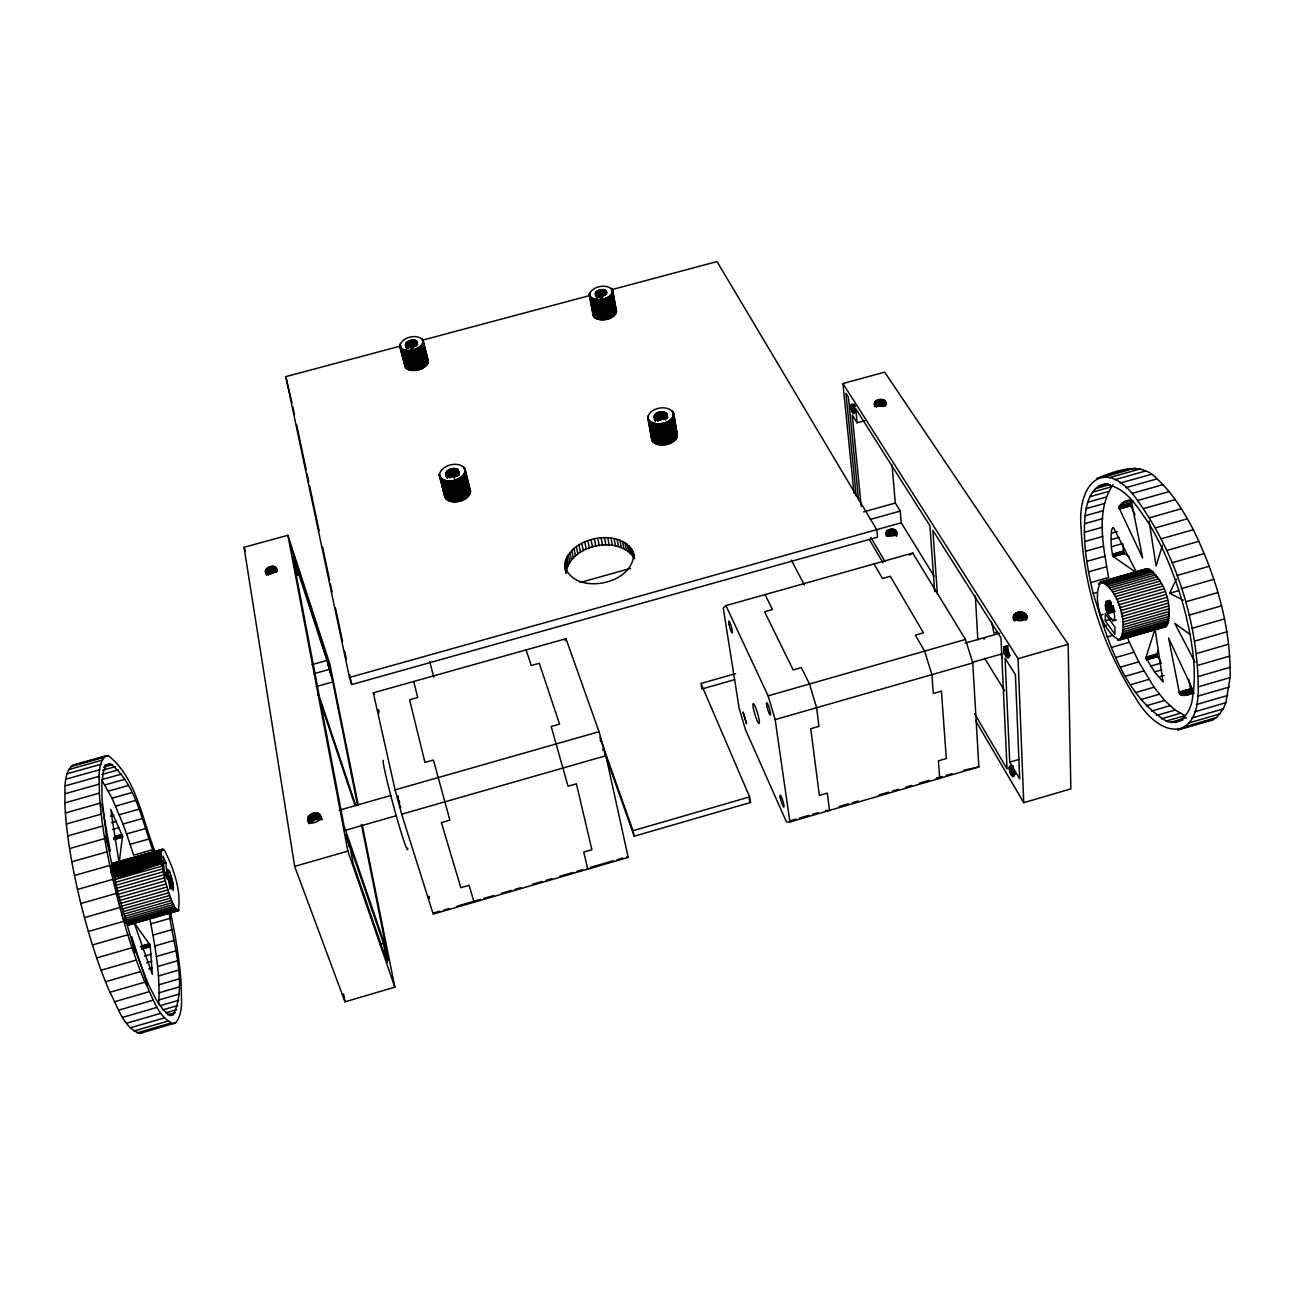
<?xml version="1.0" encoding="UTF-8"?>
<svg xmlns="http://www.w3.org/2000/svg" width="1295" height="1295" viewBox="0 0 1295 1295"><rect width="100%" height="100%" fill="white"/><g stroke="black" fill="none" stroke-linecap="round" stroke-linejoin="round"><path stroke-width="1.5" d="M589.274 294.807C593.515 303.289 610.868 299.922 612.956 291.035C608.601 282.65 591.475 285.985 589.274 294.807L593.175 315.559C597.901 323.637 618.055 319.606 615.918 309.473M1198.247 686.852C1197.373 620.823 1175.957 554.292 1137.593 500.501C1105.881 455.257 1076.793 482.29 1081.098 527.939C1083.834 588.011 1103.081 647.646 1135.747 698.134C1159.494 739.04 1199.478 743.459 1198.247 686.852L1230.088 677.593C1231.076 626.197 1215.697 575.514 1193.31 529.687C1183.63 511.25 1172.574 493.023 1157.034 478.907C1141.785 461.619 1118.556 469.955 1100.361 476.981M154.073 853.356C142.175 823.248 136.817 784.527 110.269 763.694L106.141 765.458L103.292 772.063L101.884 783.41L102.03 799.225L107.113 841.831L117.926 893.064L132.657 943.845L148.634 984.977L156.177 999.659L163.008 1009.614L168.852 1014.584L173.481 1014.535C187.726 984.459 172.931 944.168 169.143 912.538M119.399 861.143L122.475 836.165L110.69 809.326L118.816 861.191M1102.595 484.751C1124.675 484.233 1137.577 507.478 1148.746 523.261C1165.759 551.427 1177.543 582.523 1185.702 614.348C1192.096 641.624 1197.13 670.13 1192.485 698.102C1191.206 710.712 1180.975 727.353 1166.245 721.072C1122.911 694.201 1107.533 639.536 1093.223 593.482C1087.088 568.149 1082.604 541.925 1085.113 515.815C1086.456 502.848 1091.07 485.576 1106.383 483.683M170.665 913.185C175.634 936.787 179.681 960.647 181.219 984.734C180.879 997.215 184.068 1012.463 175.602 1022.904L173.303 1023.649C157.197 1016.947 152.664 996.26 144.894 982.16C132.932 953.428 123.915 923.562 116.259 893.42C108.213 860.479 101.431 827.052 99.326 793.139C99.99 781.095 96.186 765.054 105.866 755.843L108.23 755.6C136.169 777.405 142.142 819.071 154.672 850.653M175.003 907.73C168.609 895.654 165.42 882.154 162.701 868.848C162.765 864.785 157.456 847.966 164.433 850.265C173.514 868.297 181.575 890.766 178.257 910.693L128.755 924.921L125.146 922.056L175.003 907.73L178.257 910.693M158.589 1004.612C160.645 975.556 155.19 946.564 149.718 918.139M1090.665 582.588L1108.552 577.489C1103.745 547.494 1095.003 511.703 1113.053 484.573M1136.945 573.102L1113.506 556.753C1110.462 551.379 1110.009 526.434 1113.425 527.583L1136.039 571.354M632.915 551.006L634.275 558.177C618.638 534.398 570.399 544.337 566.125 572.681C556.64 537.036 629.321 522.257 634.631 558.776M1119.43 640.005C1129.515 625.275 1117.585 587.865 1100.75 581.843C1091.588 598.355 1102.304 632.009 1119.43 640.005L1164.998 626.909C1175.941 611.45 1164.124 574.98 1146.172 568.91L1100.75 581.843M1105.525 604.522C1106.966 594.745 1114.606 609.346 1114.218 613.296C1117.326 629.354 1103.874 612.227 1105.525 604.522L1111.191 602.903M307.627 819.249C307.676 813.082 319.914 809.796 320.723 816.935C320.189 820.253 316.789 822.276 313.698 822.746C309.197 825.044 305.102 814.701 309.052 823.636M1003.835 647.872C1005.843 642.887 1009.404 654.412 1008.999 656.921C1006.943 662.392 999.594 644.651 1007.607 646.788M1009.21 766.883C1011.33 762.933 1014.373 773.584 1014.147 776.029C1011.994 780.27 1005.26 763.84 1012.949 765.798M175.602 1022.904L139.844 1033.426C123.009 1027.599 117.877 1006.458 109.881 992.31C97.546 963.674 88.432 933.76 80.824 903.554C72.86 870.499 66.288 836.91 64.831 802.868C65.689 790.581 62.419 774.005 72.892 765.086L105.866 755.843M1119.042 506.944C1120.013 503.642 1130.422 496.438 1131.7 502.848L1142.595 557.902L1119.544 509C1117.067 502.573 1131.231 507.041 1132.801 500.55L1121.567 503.706M153.182 863.83L150.868 858.488L153.636 863.943L149.621 864.202L147.339 858.957L111.289 868.816L145.299 859.912L147.209 865.529L144.846 860.22L143.162 861.952L145.817 867.035L149.621 864.202L147.857 858.795L161.114 853.017L111.289 868.816L150.868 858.488L161.082 854.635L144.846 860.22L111.289 868.816L113.28 863.166L162.62 849.115M1013.516 616.064C1013.969 622.361 1025.834 622.328 1026.789 616.291C1025.106 608.958 1010.068 611.645 1013.661 620.143M265.394 570.949C266.398 576.34 276.11 573.572 276.612 568.91C274.718 563.147 262.108 568.052 266.382 573.863M1145.978 657.423L1155.027 628.949L1163.104 681.996L1154.541 671.895L1146.026 657.99L1156.921 654.266L1158.216 650.106M1177.624 730.121L1212.525 720.004L1216.572 717.527L1223.273 708.867L1225.847 702.716L1230.088 677.593M439.296 475.378C444.039 485.625 464.338 480.607 465.358 469.826C460.486 459.725 440.478 464.678 439.296 475.378L444.881 497.021C450.369 506.944 473.533 500.469 469.697 488.668M162.215 866.047L114.073 879.791L161.81 863.376L145.833 866.792L113.685 877.055L148.472 866.598C157.326 865.999 149.896 852.126 153.36 862.697M445.788 473.614C446.759 468.385 457.831 465.941 458.835 471.995C457.928 475.022 454.432 476.301 451.566 476.641C447.018 478.923 443.586 468.855 446.84 478.065M652.049 435.929C649.507 449.543 676.799 446.807 677.301 434.99L673.788 413.769C669.321 403.765 649.329 407.229 647.662 417.799C652 427.933 672.267 424.436 673.788 413.769M145.833 866.792L144.49 866.371L142.774 862.745L111.354 872.814L142.79 864.639L143.162 861.952L145.558 867.44L142.936 862.341L111.273 870.709L144.846 860.22L146.804 865.886L144.053 860.867L111.273 870.709L142.774 862.745L145.364 867.844L142.936 862.341M399.799 346.639C405.27 354.166 422.623 349.909 423.19 340.391C417.621 332.977 400.495 337.186 399.799 346.639L405.011 366.582C409.9 375.259 433.064 368.201 426.605 358.262M654.185 416.423C655.399 411.292 666.391 409.625 667.216 415.533C666.213 418.479 662.668 419.499 659.867 419.693C655.254 421.701 652.227 411.616 654.914 420.907M886.201 532.439C886.46 537.538 895.897 537.069 896.901 532.504C895.638 526.498 882.947 529.315 886.541 536.098M404.979 364.672L405.011 366.582M405.578 344.454C406.727 340.132 416.278 337.801 417.378 342.9C416.391 345.538 413.267 346.51 410.709 346.882C406.889 348.614 403.263 340.763 406.565 348.565M874.594 402.696C875.096 407.747 884.582 406.97 885.812 402.567C884.177 396.675 871.195 399.669 874.87 406.679M593.79 312.386L593.175 315.559M1162.392 545.357L1156.111 565.947L1149.086 521.011M595.376 292.913C595.376 298.287 605.348 296.587 606.966 292.605C605.995 286.6 591.75 290.145 596.088 296.733M565.122 640.717L565.98 638.71L373.316 692.825L395.088 789.869L401.66 814.199L433.194 914.108L628.188 857.403L605.882 755.746L599.035 731.707L565.98 638.71M318.003 695.124L317.89 692.356M1183.29 600.152L1169.612 593.272L1176.394 579.173M983.811 639.082L984.783 638.743M318.198 813.292L320.351 819.395L314.912 819.573L310.525 822.94L308.339 816.837M129.71 923.999L128.755 924.921M1014.519 620.904C1018.518 614.623 1029.153 624.789 1024.798 613.263M1144.44 570.172L1146.172 568.91M725.912 605.607L723.241 607.986L739.137 708.235L745.418 729.538L786.453 821.888L789.901 821.969L978.858 766.931L972.772 662.927L965.471 639.439L912.716 553.046L725.912 605.607L768.113 695.836L775.155 719.599L789.901 821.969M895.104 529.946L895.573 535.434L891.705 534.77L887.674 536.357L887.188 530.885M273.099 566.401C280.902 572.228 264.31 577.845 266.997 568.473M909.543 555.021L912.716 553.046M883.514 399.961C889.762 407.456 871.972 408.653 876.796 400.414M153.636 863.943L150.868 858.488L161.13 856.497L153.101 859.783L161.26 858.585L153.296 862.017L161.503 860.884L151.418 864.947L161.81 863.376L148.504 866.582L113.96 879.661M153.393 861.596L161.26 858.585L153.263 860.09M151.806 864.558L161.503 860.884L153.166 862.454M1130.632 468.499L1096.331 478.519M152.907 859.475L161.13 856.497L151.288 858.569M152.227 863.733L149.912 858.456L161.082 854.635L149.411 858.488L152.227 863.733L150.398 858.456L161.082 854.635L148.358 858.666L150.155 864.024L147.857 858.795M152.146 864.17L161.503 860.884L152.972 862.907M153.425 861.191L161.26 858.585L153.36 860.447M113.652 877.055L145.348 866.695L113.41 874.675L144.894 866.549M1187.305 695.091L1193.083 692.323L1193.019 690.235L1168.592 638.014L1179.276 692.226C1180.49 698.62 1190.753 693.731 1194.136 693.003M150.673 863.894L148.358 858.666L151.207 863.797L148.893 858.569L161.082 854.635M152.648 859.232L161.13 856.497L151.677 858.682L153.263 862.276M143.437 865.643L113.41 874.594L142.952 864.995L144.49 866.371L113.474 874.627M139.844 1033.426L142.353 1032.617M152.454 863.765L161.503 860.884L152.729 863.344M146.351 866.841L113.717 877.055L147.954 866.727M142.952 864.995L111.354 872.814L142.677 863.134L144.36 866.549M113.393 874.578L143.162 865.335M146.885 866.841L113.636 877.087L147.42 866.808M111.354 872.814L142.628 863.911L144.247 867.601L142.677 864.283L111.354 872.814L142.612 863.538M144.053 860.867L146.432 866.258L143.729 861.207L111.273 870.709L143.162 861.952M358.229 805.069L329.966 664.513L287.878 535.304L244.027 547.283L294.661 866.387L345.004 1001.812L394.845 987.178L362.211 824.866M975.799 720.959L1023.746 802.69L1070.835 788.882L1068.132 644.279L884.647 372.134L842.932 383.547L854.02 493.524M1179.276 692.226L1190.574 688.956L1188.68 679.276M114.251 1001.828L149.119 991.695M1179.308 692.436L1190.574 688.956M1179.373 692.647L1190.607 689.15M1179.437 692.857C1192.08 686.01 1198.442 692.954 1180.619 694.687M1179.502 693.068L1190.882 689.992M1179.664 693.472L1190.963 690.186M1179.761 693.667L1191.06 690.381M1179.858 693.845L1191.157 690.559M1179.955 694.007L1191.351 690.882M1180.15 694.298L1191.546 691.125M1180.344 694.509L1191.837 691.368M159.155 992.763L179.163 986.952M433.857 912.943L439.636 911.259M443.489 910.142L449.252 908.459M456.957 906.225L472.351 901.741M474.278 901.191L480.089 899.491M483.958 898.374L493.654 895.557M501.408 893.291L511.104 890.474M514.973 889.357L520.784 887.658M532.423 884.275L542.103 881.458M545.988 880.341L551.799 878.641M559.553 876.391L573.118 872.442M577.003 871.325L582.815 869.625M590.488 867.391L613.28 860.77M617.084 859.67L622.782 858.002M1146.205 705.791L1164.626 700.433L1175.099 710.048L1185.071 715.585L1166.245 721.072M1184.067 695.285L1193.537 692.534M118.525 1010.213L153.231 1000.112M1197.584 696.224L1229.295 687.014M158.977 999.934L179.099 994.074M1151.384 711.101L1169.903 705.71M790.177 820.803L795.778 819.168M799.501 818.084L808.825 815.364M812.564 814.28L818.149 812.645M838.998 806.575L848.549 803.79M852.385 802.69L858.116 801.006M879.143 794.887L888.71 792.103M892.53 790.986L898.261 789.319M905.917 787.101L911.648 785.417M919.288 783.2L928.855 780.416M936.528 778.182L942.323 776.482M946.192 775.365L952.003 773.665M963.593 770.298L978.858 766.931M160.289 1005.648L178.694 1000.29M1156.484 715.471L1175.099 710.048M122.653 1017.368L157.181 1007.316M1196.321 704.593L1227.87 695.399M379.678 944.476L383.433 943.375L349.634 844.923L353.26 863.83L387.254 962.444L383.433 943.375M1009.744 762.124L1019.683 778.878L1015.409 674.663L1005.082 658.232L1009.744 762.124L1019.052 759.42M163.105 1009.809L177.917 1005.503M1161.453 718.806L1180.182 713.351M126.602 1023.26L160.936 1013.24M1194.459 711.861L1225.847 702.716M165.614 1012.9L176.8 1009.647M1009.226 767.287L1012.965 766.203M1009.307 768.226L1013.046 767.126M1009.388 768.728L1013.127 767.644M167.816 1014.859L175.311 1012.674M1009.485 769.262L1013.224 768.178M1170.793 722.238L1186.479 717.689M1009.614 769.829L1013.337 768.744M169.71 1015.636L173.481 1014.535M1009.744 770.412L1013.483 769.311M1175.083 722.254L1182.869 720.004M130.342 1027.825L164.465 1017.87M1009.906 770.994L1013.645 769.894M1192.047 717.98L1223.273 708.867M1010.084 771.577L1013.807 770.493M1010.278 772.16L1014.001 771.075M1010.472 772.743L1014.212 771.658M1010.699 773.309L1014.422 772.225M1010.926 773.876L1014.649 772.775M1011.152 774.394L1014.891 773.309M133.806 1031.047L167.719 1021.14M1011.395 774.896L1015.118 773.811M1189.118 722.869L1220.165 713.804M1011.622 775.365L1015.361 774.264M136.979 1032.908L170.665 1023.066M1185.718 726.544L1216.572 717.527M1146.091 658.297L1157.034 655.14L1156.921 654.266M141.722 948.474L150.236 946.014L149.977 944.994L134.049 922.558L152.308 974.439L150.236 946.014M1146.172 658.621L1157.115 655.464L1160.579 661.373M141.786 948.798L150.285 946.354M141.835 949.122L150.333 946.661M1146.285 658.961L1157.228 655.788M1146.399 659.268L1157.341 656.112M154.817 945.997L174.372 940.364M1120.677 667.087L1138.726 661.875L1154.039 687.208L1164.626 700.433M1146.544 659.576L1157.487 656.403M1146.69 659.835L1157.633 656.678M144.392 956.147L151.207 954.172M1150.575 666.116L1161.55 662.943M101.042 970.263L136.299 960.064M1196.467 653.538L1228.631 644.23M156.339 956.519L175.974 950.838M1125.598 676.2L1143.695 670.956M146.724 962.752L151.855 961.279M1154.541 671.895L1161.874 669.774M148.828 968.887L152.26 967.883M105.462 981.756L140.605 971.574M157.537 966.556L177.253 960.841M1130.648 684.699L1148.811 679.422M1197.681 665.387L1229.764 656.096M1158.523 677.139L1164.043 675.537M634.194 836.23L633.012 830.694L749.659 796.894L750.55 802.495L634.194 836.23L604.49 752.379M158.427 975.993L178.224 970.246M1135.796 692.501L1154.039 687.208M109.881 992.31L144.894 982.16M1198.28 676.524L1230.25 667.249M158.961 984.767L178.856 978.971M1140.992 699.559L1159.333 694.233M1006.118 656.306L1009.89 655.221M1006.361 656.775L1010.149 655.691M122.426 911.874L170.616 898.05M1123.17 624.676L1169.255 611.45M121.455 914.804L171.523 900.43M1123.364 627.168L1169.417 613.943M294.661 866.387L347.886 851.106L287.878 535.304M842.932 383.547L1018.048 658.669L1068.132 644.279M124.336 916.423L172.445 902.615M1123.412 629.5L1169.434 616.274M173.32 904.557L123.349 918.916L124.255 920.615L174.177 906.273M1123.332 631.636L1169.304 618.427M1107.176 636.978L1112.551 635.424M1123.137 633.579L1169.061 620.386M88.351 931.477L123.786 921.295M1189.15 615.125L1221.46 605.833M1122.814 635.295L1168.673 622.102M125.987 923.206L175.78 908.896M1122.36 636.751L1168.171 623.591M126.764 924.08L176.492 909.786M1121.778 637.982L1167.54 624.821M127.509 924.662L179.05 909.802M1117.423 639.957L1166.795 625.793M128.173 924.938L178.694 910.385M1118.459 640.118L1165.937 626.489M150.9 923.853L170.357 918.252M1111.434 647.403L1129.386 642.239L1138.726 661.875M92.447 944.978L127.849 934.78M1192.177 628.253L1224.455 618.961M153.004 935.087L172.494 929.47M1115.95 657.455L1133.951 652.275M96.688 957.944L132.025 947.746M1194.621 641.122L1226.867 631.814M140.961 946.24L149.459 943.78M141.009 946.305L149.605 944.039M141.155 946.596L149.653 944.152M141.268 946.855L149.767 944.395M141.365 947.131L149.864 944.686M1145.994 657.196L1156.985 653.862M141.479 947.454L149.977 944.994M141.56 947.778L150.058 945.334M1145.994 657.698L1156.937 654.542M1146.026 657.99L1156.969 654.833M141.657 948.134L150.155 945.674M395.088 789.869L599.035 731.707M1108.747 586.263L1154.606 573.183M1110.042 587.93L1155.949 574.834M1093.223 593.482L1096.8 592.462M143.745 865.918L113.426 874.611L144.101 866.177M1111.353 589.84L1157.309 576.728M339.241 810.201L390.847 795.486M1112.648 591.961L1158.653 578.833M162.053 863.862L165.889 862.761L162.96 855.963L164.368 872.425L167.314 879.24L165.889 862.761M77.49 889.455L112.875 879.354M1176.977 575.498L1209.271 566.287M1113.927 594.259L1159.964 581.115M114.51 882.607L162.701 868.848M768.113 695.836L965.471 639.439M1115.157 596.736L1161.243 583.559M997.717 631.976L993.961 633.045L991.533 621.843M1106.108 601.463L1109.88 600.378M1105.849 602.013L1109.637 600.945M115.045 885.537L163.267 871.762M1116.355 599.342L1162.457 586.166M1105.671 602.725L1109.443 601.641M965.131 643.129L999.724 633.239M165.517 872.344L169.354 871.244L169.726 872.069L173.012 883.368L173.206 890.491L168.868 880.924L167.605 869.22L169.354 871.244M1105.558 603.567L1111.223 601.948M165.889 873.17L169.726 872.069M115.643 888.548L163.898 874.756M1105.558 605.526L1111.223 603.907M1117.472 602.078L1163.606 588.885M1105.671 606.594L1111.32 604.975M167.12 876.488L170.956 875.388M1105.833 607.743L1113.376 605.591M116.323 891.607L164.595 877.8M1118.54 604.894L1164.691 591.685M1106.059 608.925L1113.603 606.772M167.524 877.751L171.361 876.65M80.824 903.554L116.259 893.42M1106.351 610.139L1113.894 607.986M1181.509 588.577L1213.82 579.334M167.897 879.078L171.749 877.978M1169.612 593.272L1179.259 590.504M117.068 894.683L165.339 880.875M1106.691 611.37L1114.234 609.217M1119.511 607.76L1165.678 594.551M168.269 880.438L172.105 879.337M344.519 830.532L396.238 815.721M401.66 814.199L605.882 755.746M1107.095 612.584L1114.639 610.431M168.593 881.798L172.445 880.697M1099.52 615.416L1103.097 614.397M1107.533 613.781L1115.076 611.628M117.861 897.759L166.148 883.935M1120.402 610.673L1166.568 597.448M168.9 883.158L172.737 882.057M169.159 884.469L173.012 883.368M169.386 885.731L173.222 884.631M1003.949 646.788L1007.737 645.703M118.703 900.786L166.99 886.962M1003.884 647.095L1007.672 646.011M1121.179 613.587L1167.345 600.362M1003.852 647.468L1007.623 646.383M169.564 886.913L173.4 885.812M1003.835 648.326L1007.623 647.241M169.677 887.998L173.53 886.897M1003.868 648.811L1007.656 647.727M1003.933 649.345L1007.704 648.261M169.758 888.969L173.611 887.868M1004.013 649.896L1007.785 648.811M1105.315 620.823L1114.914 634.372L1114.93 627.168L1105.299 613.652L1105.315 620.823L1110.948 619.22M119.593 903.732L167.864 889.908M1121.858 616.469L1168.009 603.243M1004.111 650.478L1007.898 649.394M1004.24 651.061L1008.028 649.993M1004.386 651.676L1008.174 650.592M1112.648 620.969L1116.436 619.884M1004.564 652.291L1008.336 651.207M1004.742 652.907L1008.514 651.822M120.516 906.597L168.771 892.757M972.723 662.247L1003.479 653.425M1122.425 619.301L1168.559 606.06M84.466 917.621L119.901 907.455M775.155 719.599L972.772 662.927M1004.936 653.522L1008.724 652.437M1185.572 601.835L1217.915 592.576M1005.163 654.121L1008.934 653.036M1103.194 626.294L1106.772 625.258M1005.389 654.703L1009.161 653.619M1005.616 655.27L1009.404 654.185M121.455 909.317L169.694 895.476M1122.862 622.037L1168.98 608.812M1005.859 655.804L1009.647 654.72M121.552 774.07L101.56 779.687L112.034 798.189L122.976 824.041L142.466 818.521M1085.518 551.265L1103.502 546.166M112.503 829.512L119.286 827.602M1111.855 546.62L1122.749 543.528L1123.752 552.787L1129.143 556.915M69.574 848.581L104.701 838.61M1161.243 538.785L1193.31 529.687M115.206 836.262L122.038 834.53M115.336 836.635L122.102 834.708M115.401 836.829L122.167 834.919M113.83 837.719L122.232 835.113M122.976 824.041L126.586 833.931L146.027 828.411M1086.78 561.399L1104.732 556.3M1112.405 554.309L1123.267 551.039M113.879 837.946L122.329 835.534M1112.437 554.503L1123.315 551.411M113.928 838.156L122.394 835.744M1112.486 554.697L1123.364 551.621M114.025 838.561L122.426 835.955M1112.583 555.102L1123.412 551.816M114.057 838.755L122.507 836.36M1112.648 555.312L1123.526 552.22M114.09 839.111L122.523 836.538M1112.729 555.506L1123.607 552.415M114.106 839.419L122.556 836.878M1112.793 555.701L1123.671 552.609M114.106 839.646L122.572 837.137M1112.874 555.879L1123.85 552.965M1113.053 556.202L1123.93 553.111M1113.15 556.348L1124.125 553.386M1113.328 556.591L1124.384 553.661M126.586 833.931L130.131 844.34L149.54 838.82M1088.512 571.856L1106.416 566.773M71.824 861.806L107.064 851.786M1166.795 550.456L1198.943 541.31M735.689 673.61L700.951 683.485L749.659 796.894M734.621 679.665L701.906 688.972L701.275 685.314M152.972 849.633L133.595 855.153L130.131 844.34M112.746 863.393L163.154 849.212M1099.908 582.329L1147.176 568.683M112.276 863.911L161.762 849.811M1102.725 581.73L1148.276 568.748M116.469 863.069L144.846 854.991M148.634 853.907L154.299 852.288M158.087 851.22L163.753 849.601M1099.147 583.09L1140.668 571.257M111.904 864.72L161.454 850.588M1103.826 582.086L1149.442 569.088M74.479 875.485L109.8 865.416M1172.056 562.742L1204.285 553.564M1098.516 584.094L1102.288 583.025M111.613 865.805L161.244 851.673M1104.991 582.734L1150.656 569.703M111.402 867.181L161.114 853.017M1106.205 583.64L1151.935 570.609M1107.452 584.822L1153.262 571.759M104.944 784.916L124.838 779.315M1086.23 508.611L1104.538 503.447M1124.238 501.893L1129.888 500.307M64.831 802.868L99.326 793.139M1137.593 500.501L1169.142 491.614M108.44 791.115L128.237 785.531M1085.113 515.815L1103.356 510.667M1119.074 506.523L1130.389 503.108M1119.058 506.717L1130.244 503.561M1119.058 507.171L1130.227 503.787M1119.074 507.413L1130.227 504.014M1119.123 507.672L1130.26 504.273M1119.171 507.948L1130.292 504.532M1119.252 508.223L1130.438 505.066L1135.019 514.892M1119.333 508.498L1130.519 505.341M1119.43 508.757L1130.616 505.6M1119.544 509L1130.729 505.843M112.034 798.189L131.734 792.621M1084.498 523.747L1102.66 518.615M65.349 812.969L100.039 803.175M1143.598 508.595L1175.277 499.66M115.66 806.089L135.279 800.537M1084.352 532.358L1102.45 527.243M66.32 824.025L101.172 814.166M1149.571 517.741L1181.412 508.741M110.35 816.141L113.766 815.186M1111.822 533.168L1117.294 531.614M119.318 814.733L138.873 809.197M1084.692 541.553L1102.741 536.454M111.499 822.746L116.582 821.305M1111.66 539.497L1118.945 537.425M67.728 835.939L102.726 826.016M1155.48 527.842L1187.434 518.793M153.425 860.803L161.26 858.585M316.142 686.593L332.799 681.931L326.939 660.45L296.247 566.433L297.963 575.352L293.949 563.082L319.46 696.937L355.85 805.684M611.645 289.692L717.009 261.574L876.796 529.817L877.492 537.166L351.722 684.553L349.456 677.463L901.239 522.775L934.051 576.097M75.482 764.778L108.23 755.6M70.61 766.689L103.81 757.381M1104.813 476.657L1135.262 468.11M68.651 769.57L102.078 760.197M1109.621 477.547L1140.264 468.952M67.081 773.762L100.735 764.309M1114.768 479.684L1145.589 471.024M104.685 765.248L110.269 763.694M1098.791 486.143L1108.196 483.504M103.519 767.19L112.762 764.584M1095.376 488.636L1110.349 484.427M65.883 779.218L99.764 769.699M1120.175 483.067L1151.206 474.358M102.613 770.266L115.482 766.656M1092.397 492.181L1111.013 486.952M101.981 774.442L118.428 769.829M1089.872 496.73L1108.374 491.533M65.106 785.919L99.197 776.336M1125.841 487.681L1157.034 478.907M1087.816 502.233L1106.221 497.053M64.75 793.819L99.051 784.171M1131.652 493.508L1163.023 484.67M579.998 582.507L630.584 568.408M312.144 664.578L326.939 660.45M863.652 511.897L895.298 503.059L900.268 511.072L901.239 522.775M313.876 673.724L328.768 669.564M870.321 519.441L900.268 511.072M850.766 405.61C851.721 400.333 855.088 410.855 854.538 413.04C852.741 416.828 847.383 401.806 854.57 404.574M850.799 406.031L854.603 404.995M850.864 406.484L854.668 405.448M850.928 406.97L854.732 405.918M851.009 407.456L854.813 406.42M851.123 407.974L854.91 406.921M851.495 409.528L855.299 408.492M851.657 410.046L855.461 409.01M851.819 410.564L855.623 409.511M851.981 411.049L855.785 409.997M852.159 411.519L855.963 410.466M852.353 411.972L856.141 410.92M861.207 506.442L852.207 414.967L857.112 422.785L864.882 420.648M1212.525 720.004L1204.917 721.218M111.289 868.816L146.303 859.378L148.601 864.639L145.785 859.637L111.289 868.816L146.821 859.152L149.621 864.202M349.456 677.463L285.79 376.635L400.916 345.927M422.38 340.196L590.18 295.422M149.006 866.42L161.81 863.376L150.981 865.303M149.524 866.193L161.81 863.376L150.528 865.643M150.042 865.934L161.81 863.376M1164.998 626.909L1162.845 626.893M936.301 778.603L939.733 778.327L938.406 760.845L946.305 758.546L941.433 691.125L933.306 693.456L931.882 674.646L924.63 651.11L915.355 635.133L923.448 632.818L890.296 576.275L882.478 578.476L874.044 563.924M825.611 810.476L829.512 810.427L827.343 793.107L819.363 795.421L810.735 728.713L818.942 726.349L816.611 707.717L809.504 684.003L801.362 667.605L793.171 669.952L764.6 611.742L772.484 609.508L765.086 594.599M113.28 863.166L114.575 863.603M626.586 856.901L628.188 857.403M586.684 868.508L587.817 869.139L583.737 852.061L591.896 849.698L576.404 783.815L568.019 786.227L551.201 726.527L559.553 724.148L539.287 663.283L531.225 665.549L526.094 649.912M1190.51 634.793L1174.808 623.429L1195.026 662.247M373.316 692.825L374.66 694.233M984.588 658.2L1004.645 690.769M676.476 432.886L677.301 434.99M870.774 537.376L885.052 561.641M974.504 713.626L1007.057 768.939L1000.986 637.852L932.837 530.367L937.402 594.34M869.69 540.112L882.963 562.726M148.893 858.569L151.725 863.749L149.411 858.488M791.326 560.136L804.357 584.903M151.677 858.682L153.733 862.858M142.628 863.911L144.247 867.342M145.299 859.912L148.116 864.914M146.804 865.886L144.441 860.544L111.273 870.709L143.421 861.58L145.817 867.035M144.247 867.229L142.677 863.134L144.473 867.585M153.619 862.454L152.033 858.828L161.13 856.497L152.357 859.006L153.733 862.502M150.398 858.456L152.729 863.765M146.821 859.152L149.103 864.396M143.729 861.207L146.108 866.63M748.979 798.837L750.55 802.495M1000.922 654.331L1002.589 658.297M1127.233 637.027L1129.386 642.239M429.276 898.147L428.694 896.415M307.87 817.809L309.505 822.39M307.724 818.294L309.359 822.875M307.643 818.78L309.295 823.361M310.962 814.312L313.131 820.415M310.411 814.668L312.597 820.771M309.91 815.057L312.079 821.159M309.44 815.478L311.626 821.58M309.019 815.915L311.205 822.017M308.647 816.368L310.832 822.471M308.08 817.323L310.25 823.426M599.909 737.373L633.012 830.694M314.653 812.985L316.822 819.087M314.021 813.098L316.174 819.201M313.374 813.26L315.543 819.363M312.742 813.454L314.912 819.573M312.127 813.713L314.296 819.816M311.528 813.988L313.698 820.091M319.137 813.762L320.739 818.343M318.683 813.503L320.836 819.622M317.68 813.13L319.833 819.233M317.113 813.001L319.266 819.104M316.53 812.936L318.683 819.039M315.915 812.904L318.084 819.007M315.3 812.92L317.453 819.023M320.156 814.749L322.002 819.719M319.865 814.377L321.808 819.525M319.525 814.053L321.144 818.634M244.027 547.283L245.338 551.071M347.886 851.106L394.845 987.178M265.783 569.865L267.272 574.219M265.605 570.237L266.964 574.948M265.41 571.645L266.479 574.883M269.328 567.097L271.286 572.908M268.81 567.323L270.768 573.135M268.308 567.566L270.283 573.377M267.838 567.841L269.813 573.653M267.401 568.149L269.376 573.96M266.624 568.796L268.599 574.608M266.301 569.153L268.275 574.964M266.025 569.509L267.498 573.863M274.071 566.514L276.029 572.341M273.601 566.449L275.544 572.26M272.581 566.401L274.54 572.212M272.047 566.433L274.006 572.244M271.497 566.498L273.455 572.309M270.946 566.595L272.905 572.406M270.396 566.724L272.355 572.536M269.862 566.886L271.82 572.714M398.342 797.493L397.662 795.794L398.342 799.177M400.802 807.821L400.074 805.571M276.159 567.663L277.47 571.16M275.916 567.404L276.903 570.302M275.301 566.951L276.612 570.075M274.928 566.773L276.385 571.144M355.008 805.377L320.464 702.246L344.017 825.789L386.59 949.931L361.402 824.462M274.524 566.627L276.466 572.455M600.265 740.06L600.702 741.371M147.565 985.576L131.734 936.754L134.583 952.311M105.397 836.149L110.35 851.446L101.722 804.033M378.577 709.854L378.949 711.068M285.79 376.635L291.974 402.826M474.083 902.21L469.098 885.311L460.858 887.706L441.385 822.584L449.867 820.14L433.42 760.019L424.97 762.415L409.592 699.802L417.735 697.519L413.704 681.478M564.555 565.559C573.636 596.736 634.679 584.79 633.595 553.062M399.168 800.294L399.621 801.929M399.637 804.049L398.73 800.731M429.681 661.518L433.809 677.123M403.635 349.796L408.848 369.771M402.81 349.488L408.022 369.464M402.065 349.132L407.277 369.107M401.401 348.727L406.614 368.686M399.977 344.082L401.871 351.317M402.81 354.943L404.704 362.179M399.75 344.745L406.063 368.217M399.653 345.393L405.61 367.715M408.783 350.346L413.963 370.338M406.695 342.479L408.168 348.161M442.048 479.182L447.471 500.113M406.371 342.803L407.844 348.484M406.112 343.126L407.083 346.914M441.304 478.681L446.726 499.611M405.885 343.466L406.873 347.254M407.65 350.362L412.846 370.354M440.559 476.835L446.095 499.028M405.723 343.79L406.614 347.918M439.345 473.824L444.881 497.021M439.264 474.617L445.577 498.413M406.565 350.314L411.761 370.305M405.529 350.2L410.742 370.192M404.558 350.038L409.754 370.014M411.114 340.358L413.073 347.918M413.429 349.601L418.576 369.609M447.083 480.704L452.489 501.667M410.547 340.488L412.49 348.064M409.981 340.666L411.923 348.226M412.263 349.877L417.411 369.884M445.933 480.558L451.34 501.505M409.414 340.86L411.373 348.42M408.896 341.071L410.839 348.646M411.098 350.103L416.262 370.095M444.849 480.316L450.255 501.262M408.378 341.313L409.851 346.995M407.909 341.589L409.366 347.254M443.829 480.008L449.235 500.955M409.932 350.249L415.096 370.24M407.456 341.864L408.929 347.546M442.89 479.636L448.313 500.566M407.051 342.171L408.524 347.837M415.824 340.536L416.796 344.324M417.767 347.934L422.882 367.942M448.798 469.891L450.692 477.288M415.404 340.391L416.375 344.179M414.95 340.277L416.407 345.959M448.28 470.198L450.174 477.612M450.806 480.704L456.18 501.667M414.465 340.18L415.922 345.862M416.747 348.436L421.879 368.427M447.795 470.522L449.689 477.936M413.947 340.132L415.404 345.814M447.358 470.878L448.782 476.43M415.679 348.873L420.81 368.881M449.543 480.785L454.917 501.748M413.413 340.116L414.869 345.797M446.969 471.25L448.394 476.803M412.846 340.132L414.303 345.797M446.629 471.623L448.054 477.191M412.279 340.164L413.736 345.846M414.562 349.261L419.709 369.269M446.338 472.028L447.762 477.58M448.297 480.785L453.687 501.748M446.111 472.416L447.536 477.984M411.697 340.245L413.639 347.821M445.836 473.209L446.791 476.916M378.966 712.833L378.269 710.081M421.781 344.956L426.864 364.947M453.088 468.58L454.966 475.993M455.921 479.619L461.247 500.598M421.15 345.603L426.233 365.595M452.441 468.66L454.804 477.936M420.438 346.234L425.521 366.226M451.809 468.79L454.156 478.049M454.674 480.008L460 500.971M451.162 468.936L453.056 476.35M419.629 346.833L424.711 366.825M450.547 469.13L452.441 476.544M453.396 480.316L458.738 501.278M449.932 469.34L451.825 476.754M418.738 347.4L423.837 367.408M416.537 340.909L417.783 344.939M416.197 340.714L417.168 344.502M449.349 469.599L451.243 477.013M452.101 480.542L457.459 501.521M458.139 469.858L459.077 473.565M457.815 469.583L459.223 475.152M457.443 469.324L458.851 474.893M459.434 478.082L464.727 499.061M457.022 469.114L458.43 474.666M456.552 468.919L457.961 474.488M456.05 468.774L457.928 476.188M422.947 339.808L428.386 360.965M455.5 468.66L457.378 476.074M458.317 478.648L463.626 499.627M423.044 341.087L428.321 362.26M422.121 338.772L427.172 358.731M454.933 468.58L456.811 475.993M423.06 342.948L428.111 362.924M422.737 343.612L427.803 363.604M454.335 468.547L456.212 475.961M457.151 479.166L462.461 500.145M422.316 344.292L427.382 364.267M453.719 468.547L455.597 475.961M463.788 474.569L469.033 495.532M463.108 475.33L468.369 496.309M462.331 476.074L467.592 497.053M461.457 476.787L466.734 497.766M460.486 477.466L465.763 498.445M464.889 468.401L470.635 491.55M464.484 467.738L470.554 492.343M463.95 467.123L467.268 480.445M465.132 472.173L470.36 493.136M464.808 472.983L470.036 493.945M464.355 473.776L469.599 494.739M565.041 561.156L566.595 568.278M564.636 563.357L566.19 570.48M564.814 567.696L566.19 573.345M566.822 556.753L568.359 563.859M565.769 558.938L567.323 566.061M569.816 552.496L571.354 559.602M568.165 554.584L569.719 561.706M573.928 548.562L575.449 555.668M571.742 550.488L573.28 557.595M578.978 545.098L580.484 552.204M576.356 546.765L577.861 553.871M292.799 406.76L294.467 414.643M296.555 424.501L306.17 469.81M307.012 473.743L308.679 481.627M309.521 485.56L319.12 530.885M322.471 546.636L329.577 580.128M330.403 584.077L332.087 591.961M335.421 607.711L342.527 641.203M344.616 651.061L346.283 658.945M349.634 674.695L351.722 684.553M581.811 543.576L583.3 550.683M584.79 542.216L586.279 549.323M591.135 540.031L592.608 547.137M587.914 541.035L589.387 548.141M429.179 896.852L429.373 897.759M594.437 539.222L595.894 546.344M597.788 538.623L599.245 545.729M601.155 538.218L602.596 545.341M607.792 538.056L609.217 545.179M604.49 538.024L605.93 545.146M332.799 681.931L357.566 805.328M611.013 538.283L612.422 545.405M617.1 539.384L618.492 546.522M614.121 538.736L615.53 545.859M619.9 540.242L621.292 547.38M627.071 543.932L628.447 551.071M624.918 542.524L626.294 549.663M622.523 541.294L623.899 548.433M602.79 748.996L603.049 750.614M631.911 549.048L633.271 556.219M630.584 547.202L631.96 554.373M628.965 545.486L630.341 552.641M593.952 298.983L597.74 319.153M593.061 298.692L596.849 318.878M592.252 298.368L596.04 318.538M591.507 297.98L595.311 318.149M590.876 297.542L594.68 317.712M589.646 292.913L594.146 317.226M589.403 293.544L593.207 313.681M589.29 294.175L593.709 316.692M599.277 299.453L603.033 319.655M597.61 290.841L598.678 296.587M597.157 291.1L598.225 296.846M596.752 291.375L597.821 297.105M598.128 299.485L601.9 319.687M596.38 291.666L597.448 297.397M596.056 291.958L597.125 297.704M595.781 292.281L596.849 298.012M595.538 292.589L596.267 296.425M597.011 299.453L600.783 319.655M595.943 299.355L599.715 319.541M594.923 299.194L598.695 319.379M603.923 298.724L607.63 318.926M602.013 289.675L603.065 295.406M601.43 289.724L602.839 297.364M602.774 298.999L606.497 319.201M600.864 289.789L602.272 297.445M600.281 289.902L601.689 297.559M601.608 299.21L605.348 319.412M599.715 290.031L601.123 297.688M599.148 290.209L600.572 297.85M598.614 290.388L600.038 298.044M600.443 299.355L604.182 319.574M598.096 290.614L599.164 296.345M608.132 297.089L611.823 317.307M605.882 290.388L606.578 294.224M607.161 297.575L610.851 317.793M605.526 290.209L606.222 294.03M605.105 290.048L605.817 293.868M604.668 289.902L605.364 293.738M606.125 297.996L609.816 318.214M604.182 289.789L605.234 295.535M603.664 289.724L604.733 295.454M605.04 298.384L608.747 318.602M603.13 289.675L604.198 295.406M602.58 289.659L603.632 295.389M611.289 288.316L615.918 313.779M611.807 294.208L615.465 314.41M611.256 294.839L614.915 315.041M610.609 295.438L614.267 315.656M609.864 296.021L613.539 316.239M609.038 296.571L612.713 316.789M612.616 289.837L616.582 311.836M612.276 289.303L616.469 312.483M611.839 288.785L612.503 292.443M612.6 292.929L616.242 313.131M648.665 419.37L652.68 441.724M647.759 416.294L652.178 441.093M647.646 417.055L651.79 440.413M653.068 422.915L656.759 444.136M652.065 422.559L655.756 443.78M651.142 422.138L654.849 443.359M650.3 421.668L654.024 442.874M649.572 421.118L653.295 442.323M343.612 993.864L345.004 1001.812M656.743 413.218L658.038 420.729M656.257 413.51L657.536 421.021M657.731 423.611L661.389 444.849M655.804 413.833L656.775 419.467M655.399 414.173L656.371 419.807M655.06 414.529L656.031 420.163M656.5 423.546L660.159 444.784M654.768 414.902L655.739 420.535M654.525 415.274L655.497 420.907M654.347 415.663L654.881 419.79M655.302 423.416L658.977 444.638M654.153 423.206L657.828 444.428M662.878 423.125L666.488 444.379M660.936 411.939L662.214 419.45M660.288 412.02L661.567 419.531M659.657 412.15L660.936 419.645M661.583 423.352L665.209 444.606M659.025 412.296L660.304 419.807M658.41 412.474L659.705 419.985M660.288 423.514L663.93 444.768M657.828 412.7L659.123 420.211M657.261 412.943L658.556 420.454M659.009 423.611L662.651 444.849M665.905 412.862L666.86 418.495M665.484 412.619L666.439 418.253M665.031 412.409L665.986 418.042M666.553 422.008L670.13 443.262M664.529 412.231L665.792 419.758M663.979 412.101L665.258 419.612M663.412 411.988L664.691 419.499M665.355 422.445L668.965 443.699M662.813 411.923L664.092 419.434M662.198 411.891L663.477 419.402M664.141 422.817L667.734 444.072M661.567 411.907L662.846 419.418M671.409 419.013L674.954 440.268M670.616 419.693L674.161 440.947M669.709 420.341L673.27 441.595M668.738 420.956L672.299 442.21M667.038 414.06L667.67 417.816M666.585 413.413L667.475 417.492M666.278 413.121L666.909 416.877M667.67 421.506L671.247 442.76M673.368 412.344L677.334 435.751M672.963 411.664L677.236 436.512M672.445 411.049L677.026 437.273M673.157 416.812L676.686 438.05M672.688 417.557L676.217 438.811M672.105 418.301L675.634 439.555M858.601 500.226L848.387 397.16L845.959 393.34L856.205 495.936M857.112 422.785L855.752 408.799L929.907 525.738L934.65 591.621M876.375 400.641L876.909 406.695M887.884 530.351L888.386 535.822M875.987 400.9L876.521 406.954M887.528 530.61L888.014 536.081M875.63 401.175L875.987 405.205M875.323 401.45L875.679 405.481M886.897 531.177L887.221 534.819M875.064 401.758L875.42 405.788M886.654 531.468L886.978 535.126M874.853 402.065L875.258 406.598M886.46 531.792L886.638 535.758M880.422 399.54L880.956 405.578M891.753 529.266L892.223 534.754M879.872 399.572L880.406 405.626M891.219 529.299L891.705 534.77M879.321 399.637L879.855 405.691M890.701 529.364L891.187 534.835M878.787 399.734L879.321 405.788M890.183 529.461L890.669 534.932M878.253 399.864L878.787 405.918M889.681 529.574L890.167 535.045M877.751 400.025L878.269 406.063M889.196 529.736L889.681 535.207M877.249 400.204L877.783 406.258M888.726 529.914L889.212 535.385M888.289 530.124L888.775 535.596M885.262 401.061L885.748 404.364M896.367 530.934L896.885 534.884M885.003 400.802L885.392 405.335M896.124 530.659L896.593 536.13M884.695 400.56L885.084 405.092M895.816 530.4L896.286 535.871M884.339 400.333L884.857 406.387M895.476 530.157L895.946 535.644M883.951 400.139L884.469 406.177M894.699 529.768L895.169 535.24M883.06 399.815L883.578 405.869M894.246 529.606L894.732 535.078M882.559 399.702L883.093 405.74M893.793 529.477L894.262 534.948M882.057 399.605L882.575 405.659M893.291 529.38L893.777 534.851M881.523 399.556L882.041 405.594M892.789 529.315L893.275 534.786M880.972 399.524L881.506 405.578M892.271 529.283L892.757 534.754M892.077 465.196L895.298 503.059M885.65 401.628L886.071 405.286M975.362 595.797L977.822 639.892M1014.584 614.073L1014.843 620.532M1014.26 614.445L1014.454 619.285M1013.985 614.834L1014.179 619.674M1013.758 615.238L1013.969 620.078M1018.161 612.292L1018.42 618.751M1017.546 612.438L1017.805 618.897M1016.963 612.632L1017.222 619.091M1016.413 612.859L1016.656 619.318M1018.048 658.669L1023.746 802.69M1015.895 613.118L1016.138 619.577M1015.409 613.409L1015.668 619.868M1014.972 613.733L1015.231 620.192M1022.629 612.357L1022.872 618.816M1022.014 612.227L1022.257 618.686M1021.383 612.147L1021.625 618.589M1020.735 612.082L1020.978 618.541M1020.088 612.082L1020.331 618.541M1019.44 612.114L1019.683 618.557M1018.793 612.179L1019.035 618.638M1026.66 615.449L1026.87 619.091M1026.498 615.044L1026.611 618.265M1026.271 614.639L1026.385 617.877M1025.98 614.267L1026.158 619.107M1025.64 613.911L1025.867 620.37M1025.252 613.571L1025.478 620.03M1024.313 612.988L1024.555 619.447M1023.778 612.745L1024.021 619.204M1023.228 612.535L1023.455 618.994M407.634 848.144A46.312 2.04 74.8 0 1 394.862 810.783A46.312 2.04 74.8 0 1 383.417 760.489M349.699 847.448L346.154 834.676L349.699 847.448M296.102 567.453L293.042 556.737L296.102 567.453M388.306 959.935L384.923 947.632L388.306 959.935M331.164 674.905L328.283 664.578L331.164 674.905M743.071 712.266L746.535 723.581L743.071 712.266M330.063 668.269L290.582 545.422L330.063 668.269M728.907 623.866A6.151 0.858 74 0 0 732.177 632.964A6.151 0.858 74 0 0 730.59 624.303A6.151 0.858 74 0 0 728.907 623.866M780.157 797.105A6.281 0.874 73.3 0 0 783.572 807.044A6.281 0.874 73.3 0 0 782.358 799.339A6.281 0.874 73.3 0 0 780.157 797.105M766.753 705.548A6.507 0.955 73.6 0 0 770.298 715.115A6.507 0.955 73.6 0 0 768.582 705.985A6.507 0.955 73.6 0 0 766.753 705.548M753.366 708.333A10.36 1.441 73.6 0 0 758.951 723.533A10.36 1.441 73.6 0 0 756.134 708.932A10.36 1.441 73.6 0 0 753.366 708.333"/></g></svg>
